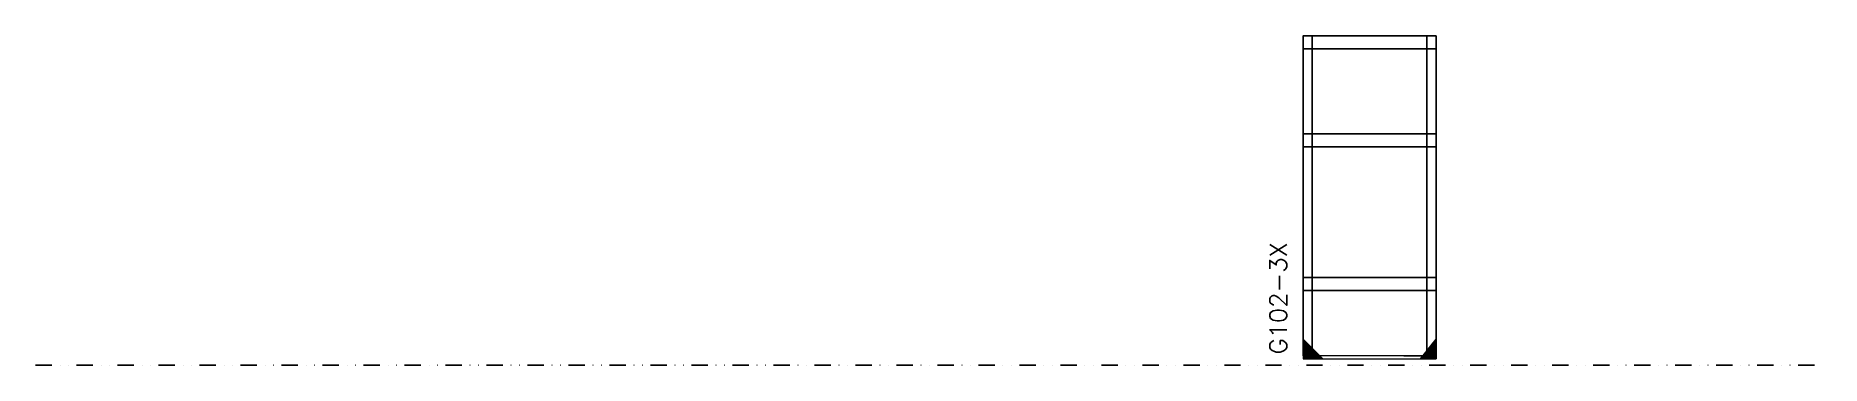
# Model space of a CAD drawing. Header units: millimetres. Extents: x 7784 to 9154, y 2917 to 3169.
import ezdxf

# ---------------------------------------------------------------- set-up
doc = ezdxf.new("R2010")
doc.units = ezdxf.units.MM
doc.linetypes.add('DIVIDE2', pattern=[0.625, 0.25, -0.125, 0, -0.125, 0, -0.125])
doc.linetypes.add('HIDDEN', pattern=[0.375, 0.25, -0.125])
for name, color, linetype, lineweight in [('Madeira', 126, 'Continuous', 18), ('Sarr 2.2x7', 40, 'Continuous', 9), ('Texto Seção', 7, 'Continuous', 15)]:
    doc.layers.add(name, color=color, linetype=linetype, lineweight=lineweight)
for name, color, linetype in [('Nível', 160, 'Continuous'), ('SARR_2.2x10', 60, 'Continuous'), ('SARR_7x7', 40, 'Continuous')]:
    doc.layers.add(name, color=color, linetype=linetype)
doc.styles.add('REGUA-120', font='ROMANS.shx', dxfattribs={"height": 15})

msp = doc.modelspace()

# ---------------------------------------------------------------- hatches: boundary and pattern name
at = {"layer": 'Madeira'}
h = msp.add_hatch(color=252, dxfattribs=at)
h.dxf.hatch_style = 2
h.paths.add_polyline_path([(8756.4, 2937.2), (8756.4, 2922.2), (8771.4, 2922.2)])
h = msp.add_hatch(color=252, dxfattribs=at)
h.dxf.hatch_style = 2
h.paths.add_polyline_path([(8858.4, 2937.2), (8858.4, 2922.2), (8846.4, 2922.2)])

# ---------------------------------------------------------------- linework, layer by layer
at = {"layer": 'Madeira', "color": 250, "linetype": 'HIDDEN'}
for p, q in [((8759.9, 2933.7), (8759.9, 2924.4)), ((8854.9, 2933.7), (8854.9, 2924.4)), ((8766.2, 2924.4), (8756.4, 2924.4)), ((8766.2, 2924.4), (8756.4, 2924.4)), ((8848.6, 2924.4), (8858.4, 2924.4)), ((8848.6, 2924.4), (8858.4, 2924.4))]:
    msp.add_line(p, q, dxfattribs=at)
at = {"layer": 'Madeira', "color": 1, "linetype": 'HIDDEN'}
for p, q in [((8759.9, 2933.7), (8759.9, 2924.4)), ((8854.9, 2933.7), (8854.9, 2924.4)), ((8772.2, 2924.4), (8756.4, 2924.4)), ((8763.4, 2930.2), (8763.4, 2924.4)), ((8833.6, 2924.4), (8858.4, 2924.4))]:
    msp.add_line(p, q, dxfattribs=at)
at = {"layer": 'Madeira', "color": 250}
msp.add_line((8756.4, 2924.4), (8756.4, 2922.2), dxfattribs=at)
msp.add_line((8756.4, 2924.4), (8756.4, 2922.2), dxfattribs=at)
msp.add_line((8756.4, 2924.4), (8756.4, 2922.2), dxfattribs=at)
at = {"layer": 'Madeira', "color": 0}
for points in [[(8756.4, 2937.2), (8756.4, 2922.2), (8771.4, 2922.2), (8756.4, 2937.2)], [(8858.4, 2937.2), (8858.4, 2922.2), (8846.4, 2922.2), (8858.4, 2937.2)]]:
    msp.add_lwpolyline(points, dxfattribs=at)
at = {"layer": 'Nível', "color": 4, "linetype": 'DIVIDE2', "ltscale": 50}
msp.add_line((7783.9, 2917.2), (9153.9, 2917.2), dxfattribs=at)
at = {"layer": 'Sarr 2.2x7'}
for p, q in [((8756.4, 2924.4), (8756.4, 2922.2)), ((8858.4, 2922.2), (8858.4, 2924.4))]:
    msp.add_line(p, q, dxfattribs=at)
msp.add_lwpolyline([(8858.4, 2924.4), (8756.4, 2924.4), (8756.4, 2922.2), (8858.4, 2922.2)], close=True, dxfattribs=at)
at = {"layer": 'SARR_2.2x10'}
for points in [[(8756.4, 3169.4), (8858.4, 3169.4), (8858.4, 3159.4), (8756.4, 3159.4)], [(8756.4, 3094.4), (8858.4, 3094.4), (8858.4, 3084.4), (8756.4, 3084.4)], [(8756.4, 2984.4), (8858.4, 2984.4), (8858.4, 2974.4), (8756.4, 2974.4)]]:
    msp.add_lwpolyline(points, close=True, dxfattribs=at)
at = {"layer": 'SARR_7x7'}
for points in [[(8756.4, 2924.4), (8763.4, 2924.4), (8763.4, 3169.4), (8756.4, 3169.4)], [(8851.4, 2924.4), (8858.4, 2924.4), (8858.4, 3169.4), (8851.4, 3169.4)]]:
    msp.add_lwpolyline(points, close=True, dxfattribs=at)

# ---------------------------------------------------------------- texts
at = {"layer": 'Texto Seção', "style": 'REGUA-120', "width": 1.05}
msp.add_text('G102-3X', height=13, rotation=90, dxfattribs=at).set_placement((8743.8, 2925.5))

doc.saveas('drawing.dxf')
